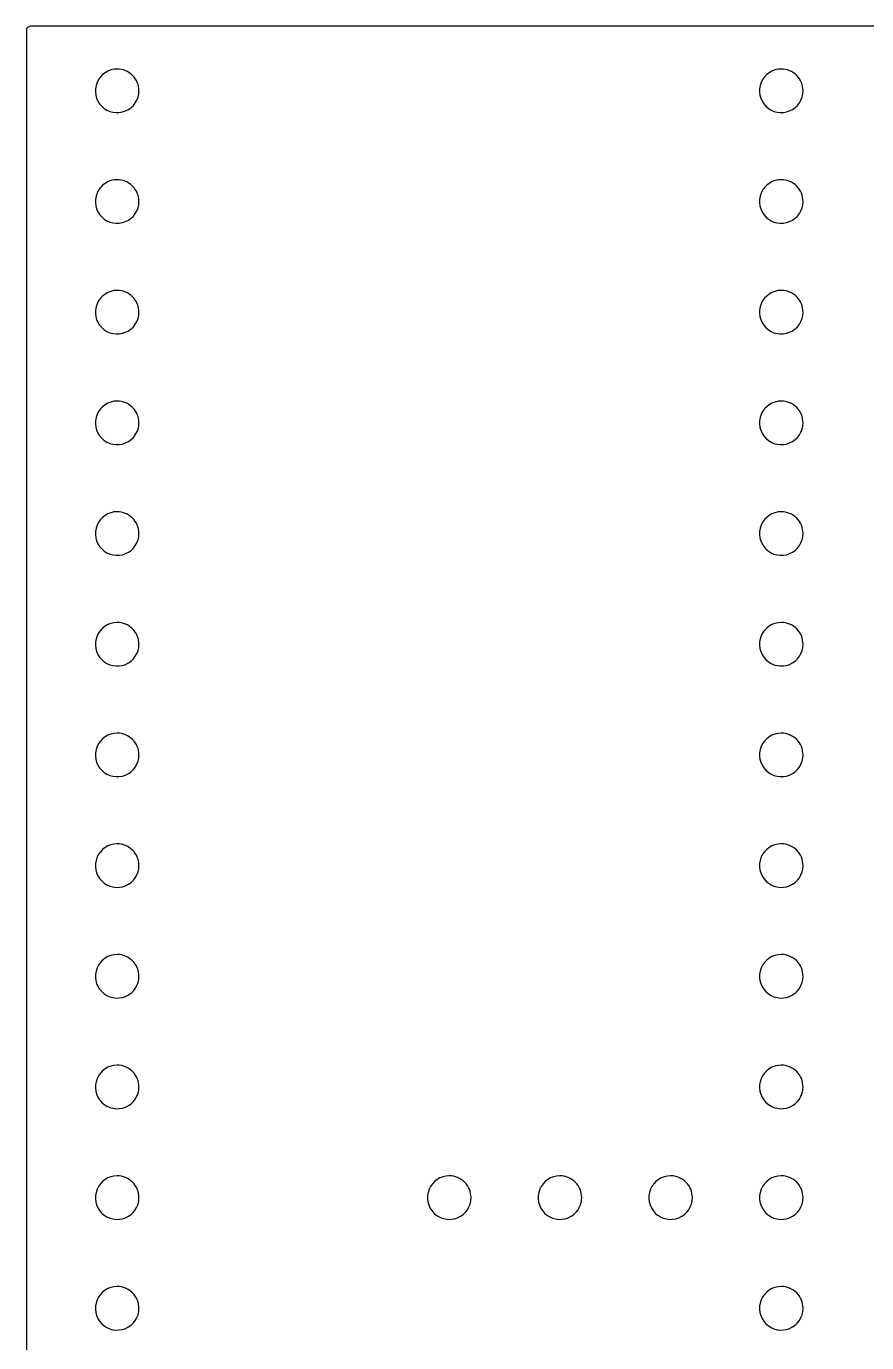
# Model space of a CAD drawing. Header units: millimetres. Extents: x 0 to 277, y 107 to 297.
# Drawn here: x 131.11 to 150.39, y 220.61 to 250.81 of the extents above; entities that cross this region are included whole.
import ezdxf

# ---------------------------------------------------------------- set-up
doc = ezdxf.new("R2010")
doc.units = ezdxf.units.MM
doc.layers.add('Layer_1', color=7, linetype='CONTINUOUS')

msp = doc.modelspace()

# ---------------------------------------------------------------- linework, layer by layer
at = {"layer": 'Layer_1', "color": 7}
for points in [[(178.7804, 250.814), (131.2044, 250.814)], [(131.1114, 250.7141), (131.1114, 210.4141)]]:
    msp.add_lwpolyline(points, dxfattribs=at)
for points in [[(133.1951, 249.8341)], [(133.1951, 249.8341)], [(133.1951, 249.8341)], [(148.43511, 249.8341)], [(148.43511, 249.8341)], [(148.43511, 249.8341)], [(133.1951, 247.294099)], [(133.1951, 247.294099)], [(133.1951, 247.294099)], [(148.43511, 247.294099)], [(148.43511, 247.294099)], [(148.43511, 247.294099)], [(133.1951, 244.754102)], [(133.1951, 244.754102)], [(133.1951, 244.754102)], [(148.43511, 244.754102)], [(148.43511, 244.754102)], [(148.43511, 244.754102)], [(133.1951, 242.214101)], [(133.1951, 242.214101)], [(133.1951, 242.214101)], [(148.43511, 242.214101)], [(148.43511, 242.214101)], [(148.43511, 242.214101)], [(133.1951, 239.6741)], [(133.1951, 239.6741)], [(133.1951, 239.6741)], [(148.43511, 239.6741)], [(148.43511, 239.6741)], [(148.43511, 239.6741)], [(133.1951, 237.134099)], [(133.1951, 237.134099)], [(133.1951, 237.134099)], [(148.43511, 237.134099)], [(148.43511, 237.134099)], [(148.43511, 237.134099)], [(133.1951, 234.594098)], [(133.1951, 234.594098)], [(133.1951, 234.594098)], [(148.43511, 234.594098)], [(148.43511, 234.594098)], [(148.43511, 234.594098)], [(133.1951, 232.054097)], [(133.1951, 232.054097)], [(133.1951, 232.054097)], [(148.43511, 232.054097)], [(148.43511, 232.054097)], [(148.43511, 232.054097)], [(133.1951, 229.514104)], [(133.1951, 229.514104)], [(133.1951, 229.514104)], [(148.43511, 229.514104)], [(148.43511, 229.514104)], [(148.43511, 229.514104)], [(133.1951, 226.974103)], [(133.1951, 226.974103)], [(133.1951, 226.974103)], [(148.43511, 226.974103)], [(148.43511, 226.974103)], [(148.43511, 226.974103)], [(133.1951, 224.434102)], [(133.1951, 224.434102)], [(133.1951, 224.434102)], [(140.8151, 224.434102)], [(140.8151, 224.434102)], [(140.8151, 224.434102)], [(143.35511, 224.434102)], [(143.35511, 224.434102)], [(143.35511, 224.434102)], [(145.8951, 224.434102)], [(145.8951, 224.434102)], [(145.8951, 224.434102)], [(148.43511, 224.434102)], [(148.43511, 224.434102)], [(148.43511, 224.434102)], [(133.1951, 221.894101)], [(133.1951, 221.894101)], [(133.1951, 221.894101)], [(148.43511, 221.894101)], [(148.43511, 221.894101)], [(148.43511, 221.894101)]]:
    msp.add_lwpolyline(points, close=True, dxfattribs=at)
for points in [[(131.137206, 250.783314), (131.119765, 250.764579), (131.110482, 250.739681), (131.1114, 250.7141)], [(131.2044, 250.814), (131.178819, 250.813088), (131.154648, 250.80205), (131.137206, 250.783314)], [(133.1951, 249.8341), (132.992869, 249.8341), (132.810551, 249.712279), (132.73316, 249.525442)], [(133.1951, 249.8341), (132.992869, 249.8341), (132.810551, 249.712279), (132.73316, 249.525442)], [(133.1951, 249.8341), (132.992869, 249.8341), (132.810551, 249.712279), (132.73316, 249.525442)], [(133.548653, 249.687653), (133.454885, 249.781422), (133.327708, 249.8341), (133.1951, 249.8341)], [(133.548653, 249.687653), (133.454885, 249.781422), (133.327708, 249.8341), (133.1951, 249.8341)], [(133.548653, 249.687653), (133.454885, 249.781422), (133.327708, 249.8341), (133.1951, 249.8341)], [(148.43511, 249.8341), (148.232879, 249.8341), (148.050561, 249.712279), (147.97317, 249.525442)], [(148.43511, 249.8341), (148.232879, 249.8341), (148.050561, 249.712279), (147.97317, 249.525442)], [(148.43511, 249.8341), (148.232879, 249.8341), (148.050561, 249.712279), (147.97317, 249.525442)], [(148.788663, 249.687653), (148.694895, 249.781422), (148.567718, 249.8341), (148.43511, 249.8341)], [(148.788663, 249.687653), (148.694895, 249.781422), (148.567718, 249.8341), (148.43511, 249.8341)], [(148.788663, 249.687653), (148.694895, 249.781422), (148.567718, 249.8341), (148.43511, 249.8341)], [(132.73316, 249.525442), (132.65577, 249.338605), (132.698548, 249.123546), (132.841547, 248.980547)], [(132.73316, 249.525442), (132.65577, 249.338605), (132.698548, 249.123546), (132.841547, 248.980547)], [(132.73316, 249.525442), (132.65577, 249.338605), (132.698548, 249.123546), (132.841547, 248.980547)], [(133.6951, 249.3341), (133.6951, 249.466708), (133.642422, 249.593885), (133.548653, 249.687653)], [(133.6951, 249.3341), (133.6951, 249.466708), (133.642422, 249.593885), (133.548653, 249.687653)], [(133.6951, 249.3341), (133.6951, 249.466708), (133.642422, 249.593885), (133.548653, 249.687653)], [(147.97317, 249.525442), (147.89578, 249.338605), (147.938558, 249.123546), (148.081557, 248.980547)], [(147.97317, 249.525442), (147.89578, 249.338605), (147.938558, 249.123546), (148.081557, 248.980547)], [(147.97317, 249.525442), (147.89578, 249.338605), (147.938558, 249.123546), (148.081557, 248.980547)], [(148.93511, 249.3341), (148.93511, 249.466708), (148.882432, 249.593885), (148.788663, 249.687653)], [(148.93511, 249.3341), (148.93511, 249.466708), (148.882432, 249.593885), (148.788663, 249.687653)], [(148.93511, 249.3341), (148.93511, 249.466708), (148.882432, 249.593885), (148.788663, 249.687653)], [(133.386442, 248.87216), (133.573279, 248.949551), (133.6951, 249.131869), (133.6951, 249.3341)], [(133.386442, 248.87216), (133.573279, 248.949551), (133.6951, 249.131869), (133.6951, 249.3341)], [(133.386442, 248.87216), (133.573279, 248.949551), (133.6951, 249.131869), (133.6951, 249.3341)], [(148.626452, 248.87216), (148.813289, 248.949551), (148.93511, 249.131869), (148.93511, 249.3341)], [(148.626452, 248.87216), (148.813289, 248.949551), (148.93511, 249.131869), (148.93511, 249.3341)], [(148.626452, 248.87216), (148.813289, 248.949551), (148.93511, 249.131869), (148.93511, 249.3341)], [(132.841547, 248.980547), (132.984546, 248.837548), (133.199605, 248.79477), (133.386442, 248.87216)], [(132.841547, 248.980547), (132.984546, 248.837548), (133.199605, 248.79477), (133.386442, 248.87216)], [(132.841547, 248.980547), (132.984546, 248.837548), (133.199605, 248.79477), (133.386442, 248.87216)], [(148.081557, 248.980547), (148.224556, 248.837548), (148.439615, 248.79477), (148.626452, 248.87216)], [(148.081557, 248.980547), (148.224556, 248.837548), (148.439615, 248.79477), (148.626452, 248.87216)], [(148.081557, 248.980547), (148.224556, 248.837548), (148.439615, 248.79477), (148.626452, 248.87216)], [(133.1951, 247.294099), (132.992869, 247.294099), (132.810551, 247.172278), (132.73316, 246.985441)], [(133.1951, 247.294099), (132.992869, 247.294099), (132.810551, 247.172278), (132.73316, 246.985441)], [(133.1951, 247.294099), (132.992869, 247.294099), (132.810551, 247.172278), (132.73316, 246.985441)], [(133.548653, 247.147652), (133.454885, 247.241421), (133.327708, 247.294099), (133.1951, 247.294099)], [(133.548653, 247.147652), (133.454885, 247.241421), (133.327708, 247.294099), (133.1951, 247.294099)], [(133.548653, 247.147652), (133.454885, 247.241421), (133.327708, 247.294099), (133.1951, 247.294099)], [(133.6951, 246.794099), (133.6951, 246.926707), (133.642422, 247.053884), (133.548653, 247.147652)], [(133.6951, 246.794099), (133.6951, 246.926707), (133.642422, 247.053884), (133.548653, 247.147652)], [(133.6951, 246.794099), (133.6951, 246.926707), (133.642422, 247.053884), (133.548653, 247.147652)], [(148.43511, 247.294099), (148.232879, 247.294099), (148.050561, 247.172278), (147.97317, 246.985441)], [(148.43511, 247.294099), (148.232879, 247.294099), (148.050561, 247.172278), (147.97317, 246.985441)], [(148.43511, 247.294099), (148.232879, 247.294099), (148.050561, 247.172278), (147.97317, 246.985441)], [(148.788663, 247.147652), (148.694895, 247.241421), (148.567718, 247.294099), (148.43511, 247.294099)], [(148.788663, 247.147652), (148.694895, 247.241421), (148.567718, 247.294099), (148.43511, 247.294099)], [(148.788663, 247.147652), (148.694895, 247.241421), (148.567718, 247.294099), (148.43511, 247.294099)], [(148.93511, 246.794099), (148.93511, 246.926707), (148.882432, 247.053884), (148.788663, 247.147652)], [(148.93511, 246.794099), (148.93511, 246.926707), (148.882432, 247.053884), (148.788663, 247.147652)], [(148.93511, 246.794099), (148.93511, 246.926707), (148.882432, 247.053884), (148.788663, 247.147652)], [(132.73316, 246.985441), (132.65577, 246.798604), (132.698548, 246.583545), (132.841547, 246.440546)], [(132.73316, 246.985441), (132.65577, 246.798604), (132.698548, 246.583545), (132.841547, 246.440546)], [(132.73316, 246.985441), (132.65577, 246.798604), (132.698548, 246.583545), (132.841547, 246.440546)], [(147.97317, 246.985441), (147.89578, 246.798604), (147.938558, 246.583545), (148.081557, 246.440546)], [(147.97317, 246.985441), (147.89578, 246.798604), (147.938558, 246.583545), (148.081557, 246.440546)], [(147.97317, 246.985441), (147.89578, 246.798604), (147.938558, 246.583545), (148.081557, 246.440546)], [(133.386442, 246.332159), (133.573279, 246.40955), (133.6951, 246.591868), (133.6951, 246.794099)], [(133.386442, 246.332159), (133.573279, 246.40955), (133.6951, 246.591868), (133.6951, 246.794099)], [(133.386442, 246.332159), (133.573279, 246.40955), (133.6951, 246.591868), (133.6951, 246.794099)], [(148.626452, 246.332159), (148.813289, 246.40955), (148.93511, 246.591868), (148.93511, 246.794099)], [(148.626452, 246.332159), (148.813289, 246.40955), (148.93511, 246.591868), (148.93511, 246.794099)], [(148.626452, 246.332159), (148.813289, 246.40955), (148.93511, 246.591868), (148.93511, 246.794099)], [(132.841547, 246.440546), (132.984546, 246.297547), (133.199605, 246.254769), (133.386442, 246.332159)], [(132.841547, 246.440546), (132.984546, 246.297547), (133.199605, 246.254769), (133.386442, 246.332159)], [(132.841547, 246.440546), (132.984546, 246.297547), (133.199605, 246.254769), (133.386442, 246.332159)], [(148.081557, 246.440546), (148.224556, 246.297547), (148.439615, 246.254769), (148.626452, 246.332159)], [(148.081557, 246.440546), (148.224556, 246.297547), (148.439615, 246.254769), (148.626452, 246.332159)], [(148.081557, 246.440546), (148.224556, 246.297547), (148.439615, 246.254769), (148.626452, 246.332159)], [(133.1951, 244.754102), (132.992869, 244.754102), (132.810551, 244.632281), (132.73316, 244.445444)], [(133.1951, 244.754102), (132.992869, 244.754102), (132.810551, 244.632281), (132.73316, 244.445444)], [(133.1951, 244.754102), (132.992869, 244.754102), (132.810551, 244.632281), (132.73316, 244.445444)], [(133.548653, 244.607655), (133.454885, 244.701424), (133.327708, 244.754102), (133.1951, 244.754102)], [(133.548653, 244.607655), (133.454885, 244.701424), (133.327708, 244.754102), (133.1951, 244.754102)], [(133.548653, 244.607655), (133.454885, 244.701424), (133.327708, 244.754102), (133.1951, 244.754102)], [(148.43511, 244.754102), (148.232879, 244.754102), (148.050561, 244.632281), (147.97317, 244.445444)], [(148.43511, 244.754102), (148.232879, 244.754102), (148.050561, 244.632281), (147.97317, 244.445444)], [(148.43511, 244.754102), (148.232879, 244.754102), (148.050561, 244.632281), (147.97317, 244.445444)], [(148.788663, 244.607655), (148.694895, 244.701424), (148.567718, 244.754102), (148.43511, 244.754102)], [(148.788663, 244.607655), (148.694895, 244.701424), (148.567718, 244.754102), (148.43511, 244.754102)], [(148.788663, 244.607655), (148.694895, 244.701424), (148.567718, 244.754102), (148.43511, 244.754102)], [(132.73316, 244.445444), (132.65577, 244.258607), (132.698548, 244.043548), (132.841547, 243.900549)], [(132.73316, 244.445444), (132.65577, 244.258607), (132.698548, 244.043548), (132.841547, 243.900549)], [(132.73316, 244.445444), (132.65577, 244.258607), (132.698548, 244.043548), (132.841547, 243.900549)], [(133.6951, 244.254102), (133.6951, 244.38671), (133.642422, 244.513887), (133.548653, 244.607655)], [(133.6951, 244.254102), (133.6951, 244.38671), (133.642422, 244.513887), (133.548653, 244.607655)], [(133.6951, 244.254102), (133.6951, 244.38671), (133.642422, 244.513887), (133.548653, 244.607655)], [(147.97317, 244.445444), (147.89578, 244.258607), (147.938558, 244.043548), (148.081557, 243.900549)], [(147.97317, 244.445444), (147.89578, 244.258607), (147.938558, 244.043548), (148.081557, 243.900549)], [(147.97317, 244.445444), (147.89578, 244.258607), (147.938558, 244.043548), (148.081557, 243.900549)], [(148.93511, 244.254102), (148.93511, 244.38671), (148.882432, 244.513887), (148.788663, 244.607655)], [(148.93511, 244.254102), (148.93511, 244.38671), (148.882432, 244.513887), (148.788663, 244.607655)], [(148.93511, 244.254102), (148.93511, 244.38671), (148.882432, 244.513887), (148.788663, 244.607655)], [(133.386442, 243.792162), (133.573279, 243.869553), (133.6951, 244.051871), (133.6951, 244.254102)], [(133.386442, 243.792162), (133.573279, 243.869553), (133.6951, 244.051871), (133.6951, 244.254102)], [(133.386442, 243.792162), (133.573279, 243.869553), (133.6951, 244.051871), (133.6951, 244.254102)], [(148.626452, 243.792162), (148.813289, 243.869553), (148.93511, 244.051871), (148.93511, 244.254102)], [(148.626452, 243.792162), (148.813289, 243.869553), (148.93511, 244.051871), (148.93511, 244.254102)], [(148.626452, 243.792162), (148.813289, 243.869553), (148.93511, 244.051871), (148.93511, 244.254102)], [(132.841547, 243.900549), (132.984546, 243.75755), (133.199605, 243.714772), (133.386442, 243.792162)], [(132.841547, 243.900549), (132.984546, 243.75755), (133.199605, 243.714772), (133.386442, 243.792162)], [(132.841547, 243.900549), (132.984546, 243.75755), (133.199605, 243.714772), (133.386442, 243.792162)], [(148.081557, 243.900549), (148.224556, 243.75755), (148.439615, 243.714772), (148.626452, 243.792162)], [(148.081557, 243.900549), (148.224556, 243.75755), (148.439615, 243.714772), (148.626452, 243.792162)], [(148.081557, 243.900549), (148.224556, 243.75755), (148.439615, 243.714772), (148.626452, 243.792162)], [(133.1951, 242.214101), (132.992869, 242.214101), (132.810551, 242.09228), (132.73316, 241.905443)], [(133.1951, 242.214101), (132.992869, 242.214101), (132.810551, 242.09228), (132.73316, 241.905443)], [(133.1951, 242.214101), (132.992869, 242.214101), (132.810551, 242.09228), (132.73316, 241.905443)], [(133.548653, 242.067654), (133.454885, 242.161423), (133.327708, 242.214101), (133.1951, 242.214101)], [(133.548653, 242.067654), (133.454885, 242.161423), (133.327708, 242.214101), (133.1951, 242.214101)], [(133.548653, 242.067654), (133.454885, 242.161423), (133.327708, 242.214101), (133.1951, 242.214101)], [(133.6951, 241.714101), (133.6951, 241.846709), (133.642422, 241.973886), (133.548653, 242.067654)], [(133.6951, 241.714101), (133.6951, 241.846709), (133.642422, 241.973886), (133.548653, 242.067654)], [(133.6951, 241.714101), (133.6951, 241.846709), (133.642422, 241.973886), (133.548653, 242.067654)], [(148.43511, 242.214101), (148.232879, 242.214101), (148.050561, 242.09228), (147.97317, 241.905443)], [(148.43511, 242.214101), (148.232879, 242.214101), (148.050561, 242.09228), (147.97317, 241.905443)], [(148.43511, 242.214101), (148.232879, 242.214101), (148.050561, 242.09228), (147.97317, 241.905443)], [(148.788663, 242.067654), (148.694895, 242.161423), (148.567718, 242.214101), (148.43511, 242.214101)], [(148.788663, 242.067654), (148.694895, 242.161423), (148.567718, 242.214101), (148.43511, 242.214101)], [(148.788663, 242.067654), (148.694895, 242.161423), (148.567718, 242.214101), (148.43511, 242.214101)], [(148.93511, 241.714101), (148.93511, 241.846709), (148.882432, 241.973886), (148.788663, 242.067654)], [(148.93511, 241.714101), (148.93511, 241.846709), (148.882432, 241.973886), (148.788663, 242.067654)], [(148.93511, 241.714101), (148.93511, 241.846709), (148.882432, 241.973886), (148.788663, 242.067654)], [(132.73316, 241.905443), (132.65577, 241.718606), (132.698548, 241.503547), (132.841547, 241.360548)], [(132.73316, 241.905443), (132.65577, 241.718606), (132.698548, 241.503547), (132.841547, 241.360548)], [(132.73316, 241.905443), (132.65577, 241.718606), (132.698548, 241.503547), (132.841547, 241.360548)], [(133.386442, 241.252161), (133.573279, 241.329552), (133.6951, 241.51187), (133.6951, 241.714101)], [(133.386442, 241.252161), (133.573279, 241.329552), (133.6951, 241.51187), (133.6951, 241.714101)], [(133.386442, 241.252161), (133.573279, 241.329552), (133.6951, 241.51187), (133.6951, 241.714101)], [(147.97317, 241.905443), (147.89578, 241.718606), (147.938558, 241.503547), (148.081557, 241.360548)], [(147.97317, 241.905443), (147.89578, 241.718606), (147.938558, 241.503547), (148.081557, 241.360548)], [(147.97317, 241.905443), (147.89578, 241.718606), (147.938558, 241.503547), (148.081557, 241.360548)], [(148.626452, 241.252161), (148.813289, 241.329552), (148.93511, 241.51187), (148.93511, 241.714101)], [(148.626452, 241.252161), (148.813289, 241.329552), (148.93511, 241.51187), (148.93511, 241.714101)], [(148.626452, 241.252161), (148.813289, 241.329552), (148.93511, 241.51187), (148.93511, 241.714101)], [(132.841547, 241.360548), (132.984546, 241.217549), (133.199605, 241.174771), (133.386442, 241.252161)], [(132.841547, 241.360548), (132.984546, 241.217549), (133.199605, 241.174771), (133.386442, 241.252161)], [(132.841547, 241.360548), (132.984546, 241.217549), (133.199605, 241.174771), (133.386442, 241.252161)], [(148.081557, 241.360548), (148.224556, 241.217549), (148.439615, 241.174771), (148.626452, 241.252161)], [(148.081557, 241.360548), (148.224556, 241.217549), (148.439615, 241.174771), (148.626452, 241.252161)], [(148.081557, 241.360548), (148.224556, 241.217549), (148.439615, 241.174771), (148.626452, 241.252161)], [(133.1951, 239.6741), (132.992869, 239.6741), (132.810551, 239.552279), (132.73316, 239.365442)], [(133.1951, 239.6741), (132.992869, 239.6741), (132.810551, 239.552279), (132.73316, 239.365442)], [(133.1951, 239.6741), (132.992869, 239.6741), (132.810551, 239.552279), (132.73316, 239.365442)], [(133.548653, 239.527653), (133.454885, 239.621422), (133.327708, 239.6741), (133.1951, 239.6741)], [(133.548653, 239.527653), (133.454885, 239.621422), (133.327708, 239.6741), (133.1951, 239.6741)], [(133.548653, 239.527653), (133.454885, 239.621422), (133.327708, 239.6741), (133.1951, 239.6741)], [(148.43511, 239.6741), (148.232879, 239.6741), (148.050561, 239.552279), (147.97317, 239.365442)], [(148.43511, 239.6741), (148.232879, 239.6741), (148.050561, 239.552279), (147.97317, 239.365442)], [(148.43511, 239.6741), (148.232879, 239.6741), (148.050561, 239.552279), (147.97317, 239.365442)], [(148.788663, 239.527653), (148.694895, 239.621422), (148.567718, 239.6741), (148.43511, 239.6741)], [(148.788663, 239.527653), (148.694895, 239.621422), (148.567718, 239.6741), (148.43511, 239.6741)], [(148.788663, 239.527653), (148.694895, 239.621422), (148.567718, 239.6741), (148.43511, 239.6741)], [(132.73316, 239.365442), (132.65577, 239.178605), (132.698548, 238.963546), (132.841547, 238.820547)], [(132.73316, 239.365442), (132.65577, 239.178605), (132.698548, 238.963546), (132.841547, 238.820547)], [(132.73316, 239.365442), (132.65577, 239.178605), (132.698548, 238.963546), (132.841547, 238.820547)], [(133.6951, 239.1741), (133.6951, 239.306708), (133.642422, 239.433885), (133.548653, 239.527653)], [(133.6951, 239.1741), (133.6951, 239.306708), (133.642422, 239.433885), (133.548653, 239.527653)], [(133.6951, 239.1741), (133.6951, 239.306708), (133.642422, 239.433885), (133.548653, 239.527653)], [(147.97317, 239.365442), (147.89578, 239.178605), (147.938558, 238.963546), (148.081557, 238.820547)], [(147.97317, 239.365442), (147.89578, 239.178605), (147.938558, 238.963546), (148.081557, 238.820547)], [(147.97317, 239.365442), (147.89578, 239.178605), (147.938558, 238.963546), (148.081557, 238.820547)], [(148.93511, 239.1741), (148.93511, 239.306708), (148.882432, 239.433885), (148.788663, 239.527653)], [(148.93511, 239.1741), (148.93511, 239.306708), (148.882432, 239.433885), (148.788663, 239.527653)], [(148.93511, 239.1741), (148.93511, 239.306708), (148.882432, 239.433885), (148.788663, 239.527653)], [(133.386442, 238.71216), (133.573279, 238.789551), (133.6951, 238.971869), (133.6951, 239.1741)], [(133.386442, 238.71216), (133.573279, 238.789551), (133.6951, 238.971869), (133.6951, 239.1741)], [(133.386442, 238.71216), (133.573279, 238.789551), (133.6951, 238.971869), (133.6951, 239.1741)], [(148.626452, 238.71216), (148.813289, 238.789551), (148.93511, 238.971869), (148.93511, 239.1741)], [(148.626452, 238.71216), (148.813289, 238.789551), (148.93511, 238.971869), (148.93511, 239.1741)], [(148.626452, 238.71216), (148.813289, 238.789551), (148.93511, 238.971869), (148.93511, 239.1741)], [(132.841547, 238.820547), (132.984546, 238.677548), (133.199605, 238.63477), (133.386442, 238.71216)], [(132.841547, 238.820547), (132.984546, 238.677548), (133.199605, 238.63477), (133.386442, 238.71216)], [(132.841547, 238.820547), (132.984546, 238.677548), (133.199605, 238.63477), (133.386442, 238.71216)], [(148.081557, 238.820547), (148.224556, 238.677548), (148.439615, 238.63477), (148.626452, 238.71216)], [(148.081557, 238.820547), (148.224556, 238.677548), (148.439615, 238.63477), (148.626452, 238.71216)], [(148.081557, 238.820547), (148.224556, 238.677548), (148.439615, 238.63477), (148.626452, 238.71216)], [(133.1951, 237.134099), (132.992869, 237.134099), (132.810551, 237.012278), (132.73316, 236.825441)], [(133.1951, 237.134099), (132.992869, 237.134099), (132.810551, 237.012278), (132.73316, 236.825441)], [(133.1951, 237.134099), (132.992869, 237.134099), (132.810551, 237.012278), (132.73316, 236.825441)], [(133.548653, 236.987652), (133.454885, 237.081421), (133.327708, 237.134099), (133.1951, 237.134099)], [(133.548653, 236.987652), (133.454885, 237.081421), (133.327708, 237.134099), (133.1951, 237.134099)], [(133.548653, 236.987652), (133.454885, 237.081421), (133.327708, 237.134099), (133.1951, 237.134099)], [(133.6951, 236.634099), (133.6951, 236.766707), (133.642422, 236.893884), (133.548653, 236.987652)], [(133.6951, 236.634099), (133.6951, 236.766707), (133.642422, 236.893884), (133.548653, 236.987652)], [(133.6951, 236.634099), (133.6951, 236.766707), (133.642422, 236.893884), (133.548653, 236.987652)], [(148.43511, 237.134099), (148.232879, 237.134099), (148.050561, 237.012278), (147.97317, 236.825441)], [(148.43511, 237.134099), (148.232879, 237.134099), (148.050561, 237.012278), (147.97317, 236.825441)], [(148.43511, 237.134099), (148.232879, 237.134099), (148.050561, 237.012278), (147.97317, 236.825441)], [(148.788663, 236.987652), (148.694895, 237.081421), (148.567718, 237.134099), (148.43511, 237.134099)], [(148.788663, 236.987652), (148.694895, 237.081421), (148.567718, 237.134099), (148.43511, 237.134099)], [(148.788663, 236.987652), (148.694895, 237.081421), (148.567718, 237.134099), (148.43511, 237.134099)], [(148.93511, 236.634099), (148.93511, 236.766707), (148.882432, 236.893884), (148.788663, 236.987652)], [(148.93511, 236.634099), (148.93511, 236.766707), (148.882432, 236.893884), (148.788663, 236.987652)], [(148.93511, 236.634099), (148.93511, 236.766707), (148.882432, 236.893884), (148.788663, 236.987652)], [(132.73316, 236.825441), (132.65577, 236.638604), (132.698548, 236.423545), (132.841547, 236.280546)], [(132.73316, 236.825441), (132.65577, 236.638604), (132.698548, 236.423545), (132.841547, 236.280546)], [(132.73316, 236.825441), (132.65577, 236.638604), (132.698548, 236.423545), (132.841547, 236.280546)], [(133.386442, 236.172159), (133.573279, 236.24955), (133.6951, 236.431868), (133.6951, 236.634099)], [(133.386442, 236.172159), (133.573279, 236.24955), (133.6951, 236.431868), (133.6951, 236.634099)], [(133.386442, 236.172159), (133.573279, 236.24955), (133.6951, 236.431868), (133.6951, 236.634099)], [(147.97317, 236.825441), (147.89578, 236.638604), (147.938558, 236.423545), (148.081557, 236.280546)], [(147.97317, 236.825441), (147.89578, 236.638604), (147.938558, 236.423545), (148.081557, 236.280546)], [(147.97317, 236.825441), (147.89578, 236.638604), (147.938558, 236.423545), (148.081557, 236.280546)], [(148.626452, 236.172159), (148.813289, 236.24955), (148.93511, 236.431868), (148.93511, 236.634099)], [(148.626452, 236.172159), (148.813289, 236.24955), (148.93511, 236.431868), (148.93511, 236.634099)], [(148.626452, 236.172159), (148.813289, 236.24955), (148.93511, 236.431868), (148.93511, 236.634099)], [(132.841547, 236.280546), (132.984546, 236.137547), (133.199605, 236.094769), (133.386442, 236.172159)], [(132.841547, 236.280546), (132.984546, 236.137547), (133.199605, 236.094769), (133.386442, 236.172159)], [(132.841547, 236.280546), (132.984546, 236.137547), (133.199605, 236.094769), (133.386442, 236.172159)], [(148.081557, 236.280546), (148.224556, 236.137547), (148.439615, 236.094769), (148.626452, 236.172159)], [(148.081557, 236.280546), (148.224556, 236.137547), (148.439615, 236.094769), (148.626452, 236.172159)], [(148.081557, 236.280546), (148.224556, 236.137547), (148.439615, 236.094769), (148.626452, 236.172159)], [(133.1951, 234.594098), (132.992869, 234.594098), (132.810551, 234.472277), (132.73316, 234.28544)], [(133.1951, 234.594098), (132.992869, 234.594098), (132.810551, 234.472277), (132.73316, 234.28544)], [(133.1951, 234.594098), (132.992869, 234.594098), (132.810551, 234.472277), (132.73316, 234.28544)], [(133.548653, 234.447651), (133.454885, 234.54142), (133.327708, 234.594098), (133.1951, 234.594098)], [(133.548653, 234.447651), (133.454885, 234.54142), (133.327708, 234.594098), (133.1951, 234.594098)], [(133.548653, 234.447651), (133.454885, 234.54142), (133.327708, 234.594098), (133.1951, 234.594098)], [(133.6951, 234.094098), (133.6951, 234.226706), (133.642422, 234.353883), (133.548653, 234.447651)], [(133.6951, 234.094098), (133.6951, 234.226706), (133.642422, 234.353883), (133.548653, 234.447651)], [(133.6951, 234.094098), (133.6951, 234.226706), (133.642422, 234.353883), (133.548653, 234.447651)], [(148.43511, 234.594098), (148.232879, 234.594098), (148.050561, 234.472277), (147.97317, 234.28544)], [(148.43511, 234.594098), (148.232879, 234.594098), (148.050561, 234.472277), (147.97317, 234.28544)], [(148.43511, 234.594098), (148.232879, 234.594098), (148.050561, 234.472277), (147.97317, 234.28544)], [(148.788663, 234.447651), (148.694895, 234.54142), (148.567718, 234.594098), (148.43511, 234.594098)], [(148.788663, 234.447651), (148.694895, 234.54142), (148.567718, 234.594098), (148.43511, 234.594098)], [(148.788663, 234.447651), (148.694895, 234.54142), (148.567718, 234.594098), (148.43511, 234.594098)], [(148.93511, 234.094098), (148.93511, 234.226706), (148.882432, 234.353883), (148.788663, 234.447651)], [(148.93511, 234.094098), (148.93511, 234.226706), (148.882432, 234.353883), (148.788663, 234.447651)], [(148.93511, 234.094098), (148.93511, 234.226706), (148.882432, 234.353883), (148.788663, 234.447651)], [(132.73316, 234.28544), (132.65577, 234.098603), (132.698548, 233.883544), (132.841547, 233.740545)], [(132.73316, 234.28544), (132.65577, 234.098603), (132.698548, 233.883544), (132.841547, 233.740545)], [(132.73316, 234.28544), (132.65577, 234.098603), (132.698548, 233.883544), (132.841547, 233.740545)], [(147.97317, 234.28544), (147.89578, 234.098603), (147.938558, 233.883544), (148.081557, 233.740545)], [(147.97317, 234.28544), (147.89578, 234.098603), (147.938558, 233.883544), (148.081557, 233.740545)], [(147.97317, 234.28544), (147.89578, 234.098603), (147.938558, 233.883544), (148.081557, 233.740545)], [(133.386442, 233.632158), (133.573279, 233.709549), (133.6951, 233.891867), (133.6951, 234.094098)], [(133.386442, 233.632158), (133.573279, 233.709549), (133.6951, 233.891867), (133.6951, 234.094098)], [(133.386442, 233.632158), (133.573279, 233.709549), (133.6951, 233.891867), (133.6951, 234.094098)], [(148.626452, 233.632158), (148.813289, 233.709549), (148.93511, 233.891867), (148.93511, 234.094098)], [(148.626452, 233.632158), (148.813289, 233.709549), (148.93511, 233.891867), (148.93511, 234.094098)], [(148.626452, 233.632158), (148.813289, 233.709549), (148.93511, 233.891867), (148.93511, 234.094098)], [(132.841547, 233.740545), (132.984546, 233.597546), (133.199605, 233.554768), (133.386442, 233.632158)], [(132.841547, 233.740545), (132.984546, 233.597546), (133.199605, 233.554768), (133.386442, 233.632158)], [(132.841547, 233.740545), (132.984546, 233.597546), (133.199605, 233.554768), (133.386442, 233.632158)], [(148.081557, 233.740545), (148.224556, 233.597546), (148.439615, 233.554768), (148.626452, 233.632158)], [(148.081557, 233.740545), (148.224556, 233.597546), (148.439615, 233.554768), (148.626452, 233.632158)], [(148.081557, 233.740545), (148.224556, 233.597546), (148.439615, 233.554768), (148.626452, 233.632158)], [(133.1951, 232.054097), (132.992869, 232.054097), (132.810551, 231.932276), (132.73316, 231.745439)], [(133.1951, 232.054097), (132.992869, 232.054097), (132.810551, 231.932276), (132.73316, 231.745439)], [(133.1951, 232.054097), (132.992869, 232.054097), (132.810551, 231.932276), (132.73316, 231.745439)], [(133.548653, 231.90765), (133.454885, 232.001419), (133.327708, 232.054097), (133.1951, 232.054097)], [(133.548653, 231.90765), (133.454885, 232.001419), (133.327708, 232.054097), (133.1951, 232.054097)], [(133.548653, 231.90765), (133.454885, 232.001419), (133.327708, 232.054097), (133.1951, 232.054097)], [(148.43511, 232.054097), (148.232879, 232.054097), (148.050561, 231.932276), (147.97317, 231.745439)], [(148.43511, 232.054097), (148.232879, 232.054097), (148.050561, 231.932276), (147.97317, 231.745439)], [(148.43511, 232.054097), (148.232879, 232.054097), (148.050561, 231.932276), (147.97317, 231.745439)], [(148.788663, 231.90765), (148.694895, 232.001419), (148.567718, 232.054097), (148.43511, 232.054097)], [(148.788663, 231.90765), (148.694895, 232.001419), (148.567718, 232.054097), (148.43511, 232.054097)], [(148.788663, 231.90765), (148.694895, 232.001419), (148.567718, 232.054097), (148.43511, 232.054097)], [(132.73316, 231.745439), (132.65577, 231.558602), (132.698548, 231.343543), (132.841547, 231.200544)], [(132.73316, 231.745439), (132.65577, 231.558602), (132.698548, 231.343543), (132.841547, 231.200544)], [(132.73316, 231.745439), (132.65577, 231.558602), (132.698548, 231.343543), (132.841547, 231.200544)], [(133.6951, 231.554097), (133.6951, 231.686705), (133.642422, 231.813882), (133.548653, 231.90765)], [(133.6951, 231.554097), (133.6951, 231.686705), (133.642422, 231.813882), (133.548653, 231.90765)], [(133.6951, 231.554097), (133.6951, 231.686705), (133.642422, 231.813882), (133.548653, 231.90765)], [(147.97317, 231.745439), (147.89578, 231.558602), (147.938558, 231.343543), (148.081557, 231.200544)], [(147.97317, 231.745439), (147.89578, 231.558602), (147.938558, 231.343543), (148.081557, 231.200544)], [(147.97317, 231.745439), (147.89578, 231.558602), (147.938558, 231.343543), (148.081557, 231.200544)], [(148.93511, 231.554097), (148.93511, 231.686705), (148.882432, 231.813882), (148.788663, 231.90765)], [(148.93511, 231.554097), (148.93511, 231.686705), (148.882432, 231.813882), (148.788663, 231.90765)], [(148.93511, 231.554097), (148.93511, 231.686705), (148.882432, 231.813882), (148.788663, 231.90765)], [(133.386442, 231.092157), (133.573279, 231.169548), (133.6951, 231.351866), (133.6951, 231.554097)], [(133.386442, 231.092157), (133.573279, 231.169548), (133.6951, 231.351866), (133.6951, 231.554097)], [(133.386442, 231.092157), (133.573279, 231.169548), (133.6951, 231.351866), (133.6951, 231.554097)], [(148.626452, 231.092157), (148.813289, 231.169548), (148.93511, 231.351866), (148.93511, 231.554097)], [(148.626452, 231.092157), (148.813289, 231.169548), (148.93511, 231.351866), (148.93511, 231.554097)], [(148.626452, 231.092157), (148.813289, 231.169548), (148.93511, 231.351866), (148.93511, 231.554097)], [(132.841547, 231.200544), (132.984546, 231.057545), (133.199605, 231.014767), (133.386442, 231.092157)], [(132.841547, 231.200544), (132.984546, 231.057545), (133.199605, 231.014767), (133.386442, 231.092157)], [(132.841547, 231.200544), (132.984546, 231.057545), (133.199605, 231.014767), (133.386442, 231.092157)], [(148.081557, 231.200544), (148.224556, 231.057545), (148.439615, 231.014767), (148.626452, 231.092157)], [(148.081557, 231.200544), (148.224556, 231.057545), (148.439615, 231.014767), (148.626452, 231.092157)], [(148.081557, 231.200544), (148.224556, 231.057545), (148.439615, 231.014767), (148.626452, 231.092157)], [(133.1951, 229.514104), (132.992869, 229.514104), (132.810551, 229.392283), (132.73316, 229.205446)], [(133.1951, 229.514104), (132.992869, 229.514104), (132.810551, 229.392283), (132.73316, 229.205446)], [(133.1951, 229.514104), (132.992869, 229.514104), (132.810551, 229.392283), (132.73316, 229.205446)], [(133.548653, 229.367657), (133.454885, 229.461426), (133.327708, 229.514104), (133.1951, 229.514104)], [(133.548653, 229.367657), (133.454885, 229.461426), (133.327708, 229.514104), (133.1951, 229.514104)], [(133.548653, 229.367657), (133.454885, 229.461426), (133.327708, 229.514104), (133.1951, 229.514104)], [(133.6951, 229.014104), (133.6951, 229.146712), (133.642422, 229.273889), (133.548653, 229.367657)], [(133.6951, 229.014104), (133.6951, 229.146712), (133.642422, 229.273889), (133.548653, 229.367657)], [(133.6951, 229.014104), (133.6951, 229.146712), (133.642422, 229.273889), (133.548653, 229.367657)], [(148.43511, 229.514104), (148.232879, 229.514104), (148.050561, 229.392283), (147.97317, 229.205446)], [(148.43511, 229.514104), (148.232879, 229.514104), (148.050561, 229.392283), (147.97317, 229.205446)], [(148.43511, 229.514104), (148.232879, 229.514104), (148.050561, 229.392283), (147.97317, 229.205446)], [(148.788663, 229.367657), (148.694895, 229.461426), (148.567718, 229.514104), (148.43511, 229.514104)], [(148.788663, 229.367657), (148.694895, 229.461426), (148.567718, 229.514104), (148.43511, 229.514104)], [(148.788663, 229.367657), (148.694895, 229.461426), (148.567718, 229.514104), (148.43511, 229.514104)], [(148.93511, 229.014104), (148.93511, 229.146712), (148.882432, 229.273889), (148.788663, 229.367657)], [(148.93511, 229.014104), (148.93511, 229.146712), (148.882432, 229.273889), (148.788663, 229.367657)], [(148.93511, 229.014104), (148.93511, 229.146712), (148.882432, 229.273889), (148.788663, 229.367657)], [(132.73316, 229.205446), (132.65577, 229.018609), (132.698548, 228.80355), (132.841547, 228.660551)], [(132.73316, 229.205446), (132.65577, 229.018609), (132.698548, 228.80355), (132.841547, 228.660551)], [(132.73316, 229.205446), (132.65577, 229.018609), (132.698548, 228.80355), (132.841547, 228.660551)], [(133.386442, 228.552164), (133.573279, 228.629555), (133.6951, 228.811873), (133.6951, 229.014104)], [(133.386442, 228.552164), (133.573279, 228.629555), (133.6951, 228.811873), (133.6951, 229.014104)], [(133.386442, 228.552164), (133.573279, 228.629555), (133.6951, 228.811873), (133.6951, 229.014104)], [(147.97317, 229.205446), (147.89578, 229.018609), (147.938558, 228.80355), (148.081557, 228.660551)], [(147.97317, 229.205446), (147.89578, 229.018609), (147.938558, 228.80355), (148.081557, 228.660551)], [(147.97317, 229.205446), (147.89578, 229.018609), (147.938558, 228.80355), (148.081557, 228.660551)], [(148.626452, 228.552164), (148.813289, 228.629555), (148.93511, 228.811873), (148.93511, 229.014104)], [(148.626452, 228.552164), (148.813289, 228.629555), (148.93511, 228.811873), (148.93511, 229.014104)], [(148.626452, 228.552164), (148.813289, 228.629555), (148.93511, 228.811873), (148.93511, 229.014104)], [(132.841547, 228.660551), (132.984546, 228.517552), (133.199605, 228.474774), (133.386442, 228.552164)], [(132.841547, 228.660551), (132.984546, 228.517552), (133.199605, 228.474774), (133.386442, 228.552164)], [(132.841547, 228.660551), (132.984546, 228.517552), (133.199605, 228.474774), (133.386442, 228.552164)], [(148.081557, 228.660551), (148.224556, 228.517552), (148.439615, 228.474774), (148.626452, 228.552164)], [(148.081557, 228.660551), (148.224556, 228.517552), (148.439615, 228.474774), (148.626452, 228.552164)], [(148.081557, 228.660551), (148.224556, 228.517552), (148.439615, 228.474774), (148.626452, 228.552164)], [(133.1951, 226.974103), (132.992869, 226.974103), (132.810551, 226.852282), (132.73316, 226.665445)], [(133.1951, 226.974103), (132.992869, 226.974103), (132.810551, 226.852282), (132.73316, 226.665445)], [(133.1951, 226.974103), (132.992869, 226.974103), (132.810551, 226.852282), (132.73316, 226.665445)], [(133.548653, 226.827656), (133.454885, 226.921425), (133.327708, 226.974103), (133.1951, 226.974103)], [(133.548653, 226.827656), (133.454885, 226.921425), (133.327708, 226.974103), (133.1951, 226.974103)], [(133.548653, 226.827656), (133.454885, 226.921425), (133.327708, 226.974103), (133.1951, 226.974103)], [(148.43511, 226.974103), (148.232879, 226.974103), (148.050561, 226.852282), (147.97317, 226.665445)], [(148.43511, 226.974103), (148.232879, 226.974103), (148.050561, 226.852282), (147.97317, 226.665445)], [(148.43511, 226.974103), (148.232879, 226.974103), (148.050561, 226.852282), (147.97317, 226.665445)], [(148.788663, 226.827656), (148.694895, 226.921425), (148.567718, 226.974103), (148.43511, 226.974103)], [(148.788663, 226.827656), (148.694895, 226.921425), (148.567718, 226.974103), (148.43511, 226.974103)], [(148.788663, 226.827656), (148.694895, 226.921425), (148.567718, 226.974103), (148.43511, 226.974103)], [(132.73316, 226.665445), (132.65577, 226.478608), (132.698548, 226.263549), (132.841547, 226.12055)], [(132.73316, 226.665445), (132.65577, 226.478608), (132.698548, 226.263549), (132.841547, 226.12055)], [(132.73316, 226.665445), (132.65577, 226.478608), (132.698548, 226.263549), (132.841547, 226.12055)], [(133.6951, 226.474103), (133.6951, 226.606711), (133.642422, 226.733888), (133.548653, 226.827656)], [(133.6951, 226.474103), (133.6951, 226.606711), (133.642422, 226.733888), (133.548653, 226.827656)], [(133.6951, 226.474103), (133.6951, 226.606711), (133.642422, 226.733888), (133.548653, 226.827656)], [(147.97317, 226.665445), (147.89578, 226.478608), (147.938558, 226.263549), (148.081557, 226.12055)], [(147.97317, 226.665445), (147.89578, 226.478608), (147.938558, 226.263549), (148.081557, 226.12055)], [(147.97317, 226.665445), (147.89578, 226.478608), (147.938558, 226.263549), (148.081557, 226.12055)], [(148.93511, 226.474103), (148.93511, 226.606711), (148.882432, 226.733888), (148.788663, 226.827656)], [(148.93511, 226.474103), (148.93511, 226.606711), (148.882432, 226.733888), (148.788663, 226.827656)], [(148.93511, 226.474103), (148.93511, 226.606711), (148.882432, 226.733888), (148.788663, 226.827656)], [(133.386442, 226.012163), (133.573279, 226.089554), (133.6951, 226.271872), (133.6951, 226.474103)], [(133.386442, 226.012163), (133.573279, 226.089554), (133.6951, 226.271872), (133.6951, 226.474103)], [(133.386442, 226.012163), (133.573279, 226.089554), (133.6951, 226.271872), (133.6951, 226.474103)], [(148.626452, 226.012163), (148.813289, 226.089554), (148.93511, 226.271872), (148.93511, 226.474103)], [(148.626452, 226.012163), (148.813289, 226.089554), (148.93511, 226.271872), (148.93511, 226.474103)], [(148.626452, 226.012163), (148.813289, 226.089554), (148.93511, 226.271872), (148.93511, 226.474103)], [(132.841547, 226.12055), (132.984546, 225.977551), (133.199605, 225.934773), (133.386442, 226.012163)], [(132.841547, 226.12055), (132.984546, 225.977551), (133.199605, 225.934773), (133.386442, 226.012163)], [(132.841547, 226.12055), (132.984546, 225.977551), (133.199605, 225.934773), (133.386442, 226.012163)], [(148.081557, 226.12055), (148.224556, 225.977551), (148.439615, 225.934773), (148.626452, 226.012163)], [(148.081557, 226.12055), (148.224556, 225.977551), (148.439615, 225.934773), (148.626452, 226.012163)], [(148.081557, 226.12055), (148.224556, 225.977551), (148.439615, 225.934773), (148.626452, 226.012163)], [(133.1951, 224.434102), (132.992869, 224.434102), (132.810551, 224.312281), (132.73316, 224.125444)], [(133.1951, 224.434102), (132.992869, 224.434102), (132.810551, 224.312281), (132.73316, 224.125444)], [(133.1951, 224.434102), (132.992869, 224.434102), (132.810551, 224.312281), (132.73316, 224.125444)], [(133.548653, 224.287655), (133.454885, 224.381424), (133.327708, 224.434102), (133.1951, 224.434102)], [(133.548653, 224.287655), (133.454885, 224.381424), (133.327708, 224.434102), (133.1951, 224.434102)], [(133.548653, 224.287655), (133.454885, 224.381424), (133.327708, 224.434102), (133.1951, 224.434102)], [(133.6951, 223.934102), (133.6951, 224.06671), (133.642422, 224.193887), (133.548653, 224.287655)], [(133.6951, 223.934102), (133.6951, 224.06671), (133.642422, 224.193887), (133.548653, 224.287655)], [(133.6951, 223.934102), (133.6951, 224.06671), (133.642422, 224.193887), (133.548653, 224.287655)], [(140.8151, 224.434102), (140.612869, 224.434102), (140.430551, 224.312281), (140.35316, 224.125444)], [(140.8151, 224.434102), (140.612869, 224.434102), (140.430551, 224.312281), (140.35316, 224.125444)], [(140.8151, 224.434102), (140.612869, 224.434102), (140.430551, 224.312281), (140.35316, 224.125444)], [(141.168653, 224.287655), (141.074885, 224.381424), (140.947708, 224.434102), (140.8151, 224.434102)], [(141.168653, 224.287655), (141.074885, 224.381424), (140.947708, 224.434102), (140.8151, 224.434102)], [(141.168653, 224.287655), (141.074885, 224.381424), (140.947708, 224.434102), (140.8151, 224.434102)], [(141.3151, 223.934102), (141.3151, 224.06671), (141.262422, 224.193887), (141.168653, 224.287655)], [(141.3151, 223.934102), (141.3151, 224.06671), (141.262422, 224.193887), (141.168653, 224.287655)], [(141.3151, 223.934102), (141.3151, 224.06671), (141.262422, 224.193887), (141.168653, 224.287655)], [(143.35511, 224.434102), (143.152879, 224.434102), (142.970561, 224.312281), (142.89317, 224.125444)], [(143.35511, 224.434102), (143.152879, 224.434102), (142.970561, 224.312281), (142.89317, 224.125444)], [(143.35511, 224.434102), (143.152879, 224.434102), (142.970561, 224.312281), (142.89317, 224.125444)], [(143.708663, 224.287655), (143.614895, 224.381424), (143.487718, 224.434102), (143.35511, 224.434102)], [(143.708663, 224.287655), (143.614895, 224.381424), (143.487718, 224.434102), (143.35511, 224.434102)], [(143.708663, 224.287655), (143.614895, 224.381424), (143.487718, 224.434102), (143.35511, 224.434102)], [(143.85511, 223.934102), (143.85511, 224.06671), (143.802432, 224.193887), (143.708663, 224.287655)], [(143.85511, 223.934102), (143.85511, 224.06671), (143.802432, 224.193887), (143.708663, 224.287655)], [(143.85511, 223.934102), (143.85511, 224.06671), (143.802432, 224.193887), (143.708663, 224.287655)], [(145.8951, 224.434102), (145.692869, 224.434102), (145.510551, 224.312281), (145.43316, 224.125444)], [(145.8951, 224.434102), (145.692869, 224.434102), (145.510551, 224.312281), (145.43316, 224.125444)], [(145.8951, 224.434102), (145.692869, 224.434102), (145.510551, 224.312281), (145.43316, 224.125444)], [(146.248653, 224.287655), (146.154885, 224.381424), (146.027708, 224.434102), (145.8951, 224.434102)], [(146.248653, 224.287655), (146.154885, 224.381424), (146.027708, 224.434102), (145.8951, 224.434102)], [(146.248653, 224.287655), (146.154885, 224.381424), (146.027708, 224.434102), (145.8951, 224.434102)], [(146.3951, 223.934102), (146.3951, 224.06671), (146.342422, 224.193887), (146.248653, 224.287655)], [(146.3951, 223.934102), (146.3951, 224.06671), (146.342422, 224.193887), (146.248653, 224.287655)], [(146.3951, 223.934102), (146.3951, 224.06671), (146.342422, 224.193887), (146.248653, 224.287655)], [(148.43511, 224.434102), (148.232879, 224.434102), (148.050561, 224.312281), (147.97317, 224.125444)], [(148.43511, 224.434102), (148.232879, 224.434102), (148.050561, 224.312281), (147.97317, 224.125444)], [(148.43511, 224.434102), (148.232879, 224.434102), (148.050561, 224.312281), (147.97317, 224.125444)], [(148.788663, 224.287655), (148.694895, 224.381424), (148.567718, 224.434102), (148.43511, 224.434102)], [(148.788663, 224.287655), (148.694895, 224.381424), (148.567718, 224.434102), (148.43511, 224.434102)], [(148.788663, 224.287655), (148.694895, 224.381424), (148.567718, 224.434102), (148.43511, 224.434102)], [(148.93511, 223.934102), (148.93511, 224.06671), (148.882432, 224.193887), (148.788663, 224.287655)], [(148.93511, 223.934102), (148.93511, 224.06671), (148.882432, 224.193887), (148.788663, 224.287655)], [(148.93511, 223.934102), (148.93511, 224.06671), (148.882432, 224.193887), (148.788663, 224.287655)], [(132.73316, 224.125444), (132.65577, 223.938607), (132.698548, 223.723548), (132.841547, 223.580549)], [(132.73316, 224.125444), (132.65577, 223.938607), (132.698548, 223.723548), (132.841547, 223.580549)], [(132.73316, 224.125444), (132.65577, 223.938607), (132.698548, 223.723548), (132.841547, 223.580549)], [(133.386442, 223.472162), (133.573279, 223.549553), (133.6951, 223.731871), (133.6951, 223.934102)], [(133.386442, 223.472162), (133.573279, 223.549553), (133.6951, 223.731871), (133.6951, 223.934102)], [(133.386442, 223.472162), (133.573279, 223.549553), (133.6951, 223.731871), (133.6951, 223.934102)], [(140.35316, 224.125444), (140.27577, 223.938607), (140.318548, 223.723548), (140.461547, 223.580549)], [(140.35316, 224.125444), (140.27577, 223.938607), (140.318548, 223.723548), (140.461547, 223.580549)], [(140.35316, 224.125444), (140.27577, 223.938607), (140.318548, 223.723548), (140.461547, 223.580549)], [(141.006442, 223.472162), (141.193279, 223.549553), (141.3151, 223.731871), (141.3151, 223.934102)], [(141.006442, 223.472162), (141.193279, 223.549553), (141.3151, 223.731871), (141.3151, 223.934102)], [(141.006442, 223.472162), (141.193279, 223.549553), (141.3151, 223.731871), (141.3151, 223.934102)], [(142.89317, 224.125444), (142.81578, 223.938607), (142.858558, 223.723548), (143.001557, 223.580549)], [(142.89317, 224.125444), (142.81578, 223.938607), (142.858558, 223.723548), (143.001557, 223.580549)], [(142.89317, 224.125444), (142.81578, 223.938607), (142.858558, 223.723548), (143.001557, 223.580549)], [(143.546452, 223.472162), (143.733289, 223.549553), (143.85511, 223.731871), (143.85511, 223.934102)], [(143.546452, 223.472162), (143.733289, 223.549553), (143.85511, 223.731871), (143.85511, 223.934102)], [(143.546452, 223.472162), (143.733289, 223.549553), (143.85511, 223.731871), (143.85511, 223.934102)], [(145.43316, 224.125444), (145.35577, 223.938607), (145.398548, 223.723548), (145.541547, 223.580549)], [(145.43316, 224.125444), (145.35577, 223.938607), (145.398548, 223.723548), (145.541547, 223.580549)], [(145.43316, 224.125444), (145.35577, 223.938607), (145.398548, 223.723548), (145.541547, 223.580549)], [(146.086442, 223.472162), (146.273279, 223.549553), (146.3951, 223.731871), (146.3951, 223.934102)], [(146.086442, 223.472162), (146.273279, 223.549553), (146.3951, 223.731871), (146.3951, 223.934102)], [(146.086442, 223.472162), (146.273279, 223.549553), (146.3951, 223.731871), (146.3951, 223.934102)], [(147.97317, 224.125444), (147.89578, 223.938607), (147.938558, 223.723548), (148.081557, 223.580549)], [(147.97317, 224.125444), (147.89578, 223.938607), (147.938558, 223.723548), (148.081557, 223.580549)], [(147.97317, 224.125444), (147.89578, 223.938607), (147.938558, 223.723548), (148.081557, 223.580549)], [(148.626452, 223.472162), (148.813289, 223.549553), (148.93511, 223.731871), (148.93511, 223.934102)], [(148.626452, 223.472162), (148.813289, 223.549553), (148.93511, 223.731871), (148.93511, 223.934102)], [(148.626452, 223.472162), (148.813289, 223.549553), (148.93511, 223.731871), (148.93511, 223.934102)], [(132.841547, 223.580549), (132.984546, 223.43755), (133.199605, 223.394772), (133.386442, 223.472162)], [(132.841547, 223.580549), (132.984546, 223.43755), (133.199605, 223.394772), (133.386442, 223.472162)], [(132.841547, 223.580549), (132.984546, 223.43755), (133.199605, 223.394772), (133.386442, 223.472162)], [(140.461547, 223.580549), (140.604546, 223.43755), (140.819605, 223.394772), (141.006442, 223.472162)], [(140.461547, 223.580549), (140.604546, 223.43755), (140.819605, 223.394772), (141.006442, 223.472162)], [(140.461547, 223.580549), (140.604546, 223.43755), (140.819605, 223.394772), (141.006442, 223.472162)], [(143.001557, 223.580549), (143.144556, 223.43755), (143.359615, 223.394772), (143.546452, 223.472162)], [(143.001557, 223.580549), (143.144556, 223.43755), (143.359615, 223.394772), (143.546452, 223.472162)], [(143.001557, 223.580549), (143.144556, 223.43755), (143.359615, 223.394772), (143.546452, 223.472162)], [(145.541547, 223.580549), (145.684546, 223.43755), (145.899605, 223.394772), (146.086442, 223.472162)], [(145.541547, 223.580549), (145.684546, 223.43755), (145.899605, 223.394772), (146.086442, 223.472162)], [(145.541547, 223.580549), (145.684546, 223.43755), (145.899605, 223.394772), (146.086442, 223.472162)], [(148.081557, 223.580549), (148.224556, 223.43755), (148.439615, 223.394772), (148.626452, 223.472162)], [(148.081557, 223.580549), (148.224556, 223.43755), (148.439615, 223.394772), (148.626452, 223.472162)], [(148.081557, 223.580549), (148.224556, 223.43755), (148.439615, 223.394772), (148.626452, 223.472162)], [(133.1951, 221.894101), (132.992869, 221.894101), (132.810551, 221.77228), (132.73316, 221.585443)], [(133.1951, 221.894101), (132.992869, 221.894101), (132.810551, 221.77228), (132.73316, 221.585443)], [(133.1951, 221.894101), (132.992869, 221.894101), (132.810551, 221.77228), (132.73316, 221.585443)], [(133.548653, 221.747654), (133.454885, 221.841423), (133.327708, 221.894101), (133.1951, 221.894101)], [(133.548653, 221.747654), (133.454885, 221.841423), (133.327708, 221.894101), (133.1951, 221.894101)], [(133.548653, 221.747654), (133.454885, 221.841423), (133.327708, 221.894101), (133.1951, 221.894101)], [(133.6951, 221.394101), (133.6951, 221.526709), (133.642422, 221.653886), (133.548653, 221.747654)], [(133.6951, 221.394101), (133.6951, 221.526709), (133.642422, 221.653886), (133.548653, 221.747654)], [(133.6951, 221.394101), (133.6951, 221.526709), (133.642422, 221.653886), (133.548653, 221.747654)], [(148.43511, 221.894101), (148.232879, 221.894101), (148.050561, 221.77228), (147.97317, 221.585443)], [(148.43511, 221.894101), (148.232879, 221.894101), (148.050561, 221.77228), (147.97317, 221.585443)], [(148.43511, 221.894101), (148.232879, 221.894101), (148.050561, 221.77228), (147.97317, 221.585443)], [(148.788663, 221.747654), (148.694895, 221.841423), (148.567718, 221.894101), (148.43511, 221.894101)], [(148.788663, 221.747654), (148.694895, 221.841423), (148.567718, 221.894101), (148.43511, 221.894101)], [(148.788663, 221.747654), (148.694895, 221.841423), (148.567718, 221.894101), (148.43511, 221.894101)], [(148.93511, 221.394101), (148.93511, 221.526709), (148.882432, 221.653886), (148.788663, 221.747654)], [(148.93511, 221.394101), (148.93511, 221.526709), (148.882432, 221.653886), (148.788663, 221.747654)], [(148.93511, 221.394101), (148.93511, 221.526709), (148.882432, 221.653886), (148.788663, 221.747654)], [(132.73316, 221.585443), (132.65577, 221.398606), (132.698548, 221.183547), (132.841547, 221.040548)], [(132.73316, 221.585443), (132.65577, 221.398606), (132.698548, 221.183547), (132.841547, 221.040548)], [(132.73316, 221.585443), (132.65577, 221.398606), (132.698548, 221.183547), (132.841547, 221.040548)], [(147.97317, 221.585443), (147.89578, 221.398606), (147.938558, 221.183547), (148.081557, 221.040548)], [(147.97317, 221.585443), (147.89578, 221.398606), (147.938558, 221.183547), (148.081557, 221.040548)], [(147.97317, 221.585443), (147.89578, 221.398606), (147.938558, 221.183547), (148.081557, 221.040548)], [(133.386442, 220.932161), (133.573279, 221.009552), (133.6951, 221.19187), (133.6951, 221.394101)], [(133.386442, 220.932161), (133.573279, 221.009552), (133.6951, 221.19187), (133.6951, 221.394101)], [(133.386442, 220.932161), (133.573279, 221.009552), (133.6951, 221.19187), (133.6951, 221.394101)], [(148.626452, 220.932161), (148.813289, 221.009552), (148.93511, 221.19187), (148.93511, 221.394101)], [(148.626452, 220.932161), (148.813289, 221.009552), (148.93511, 221.19187), (148.93511, 221.394101)], [(148.626452, 220.932161), (148.813289, 221.009552), (148.93511, 221.19187), (148.93511, 221.394101)], [(132.841547, 221.040548), (132.984546, 220.897549), (133.199605, 220.854771), (133.386442, 220.932161)], [(132.841547, 221.040548), (132.984546, 220.897549), (133.199605, 220.854771), (133.386442, 220.932161)], [(132.841547, 221.040548), (132.984546, 220.897549), (133.199605, 220.854771), (133.386442, 220.932161)], [(148.081557, 221.040548), (148.224556, 220.897549), (148.439615, 220.854771), (148.626452, 220.932161)], [(148.081557, 221.040548), (148.224556, 220.897549), (148.439615, 220.854771), (148.626452, 220.932161)], [(148.081557, 221.040548), (148.224556, 220.897549), (148.439615, 220.854771), (148.626452, 220.932161)]]:
    msp.add_open_spline(points, degree=3, dxfattribs=at)

doc.saveas('drawing.dxf')
